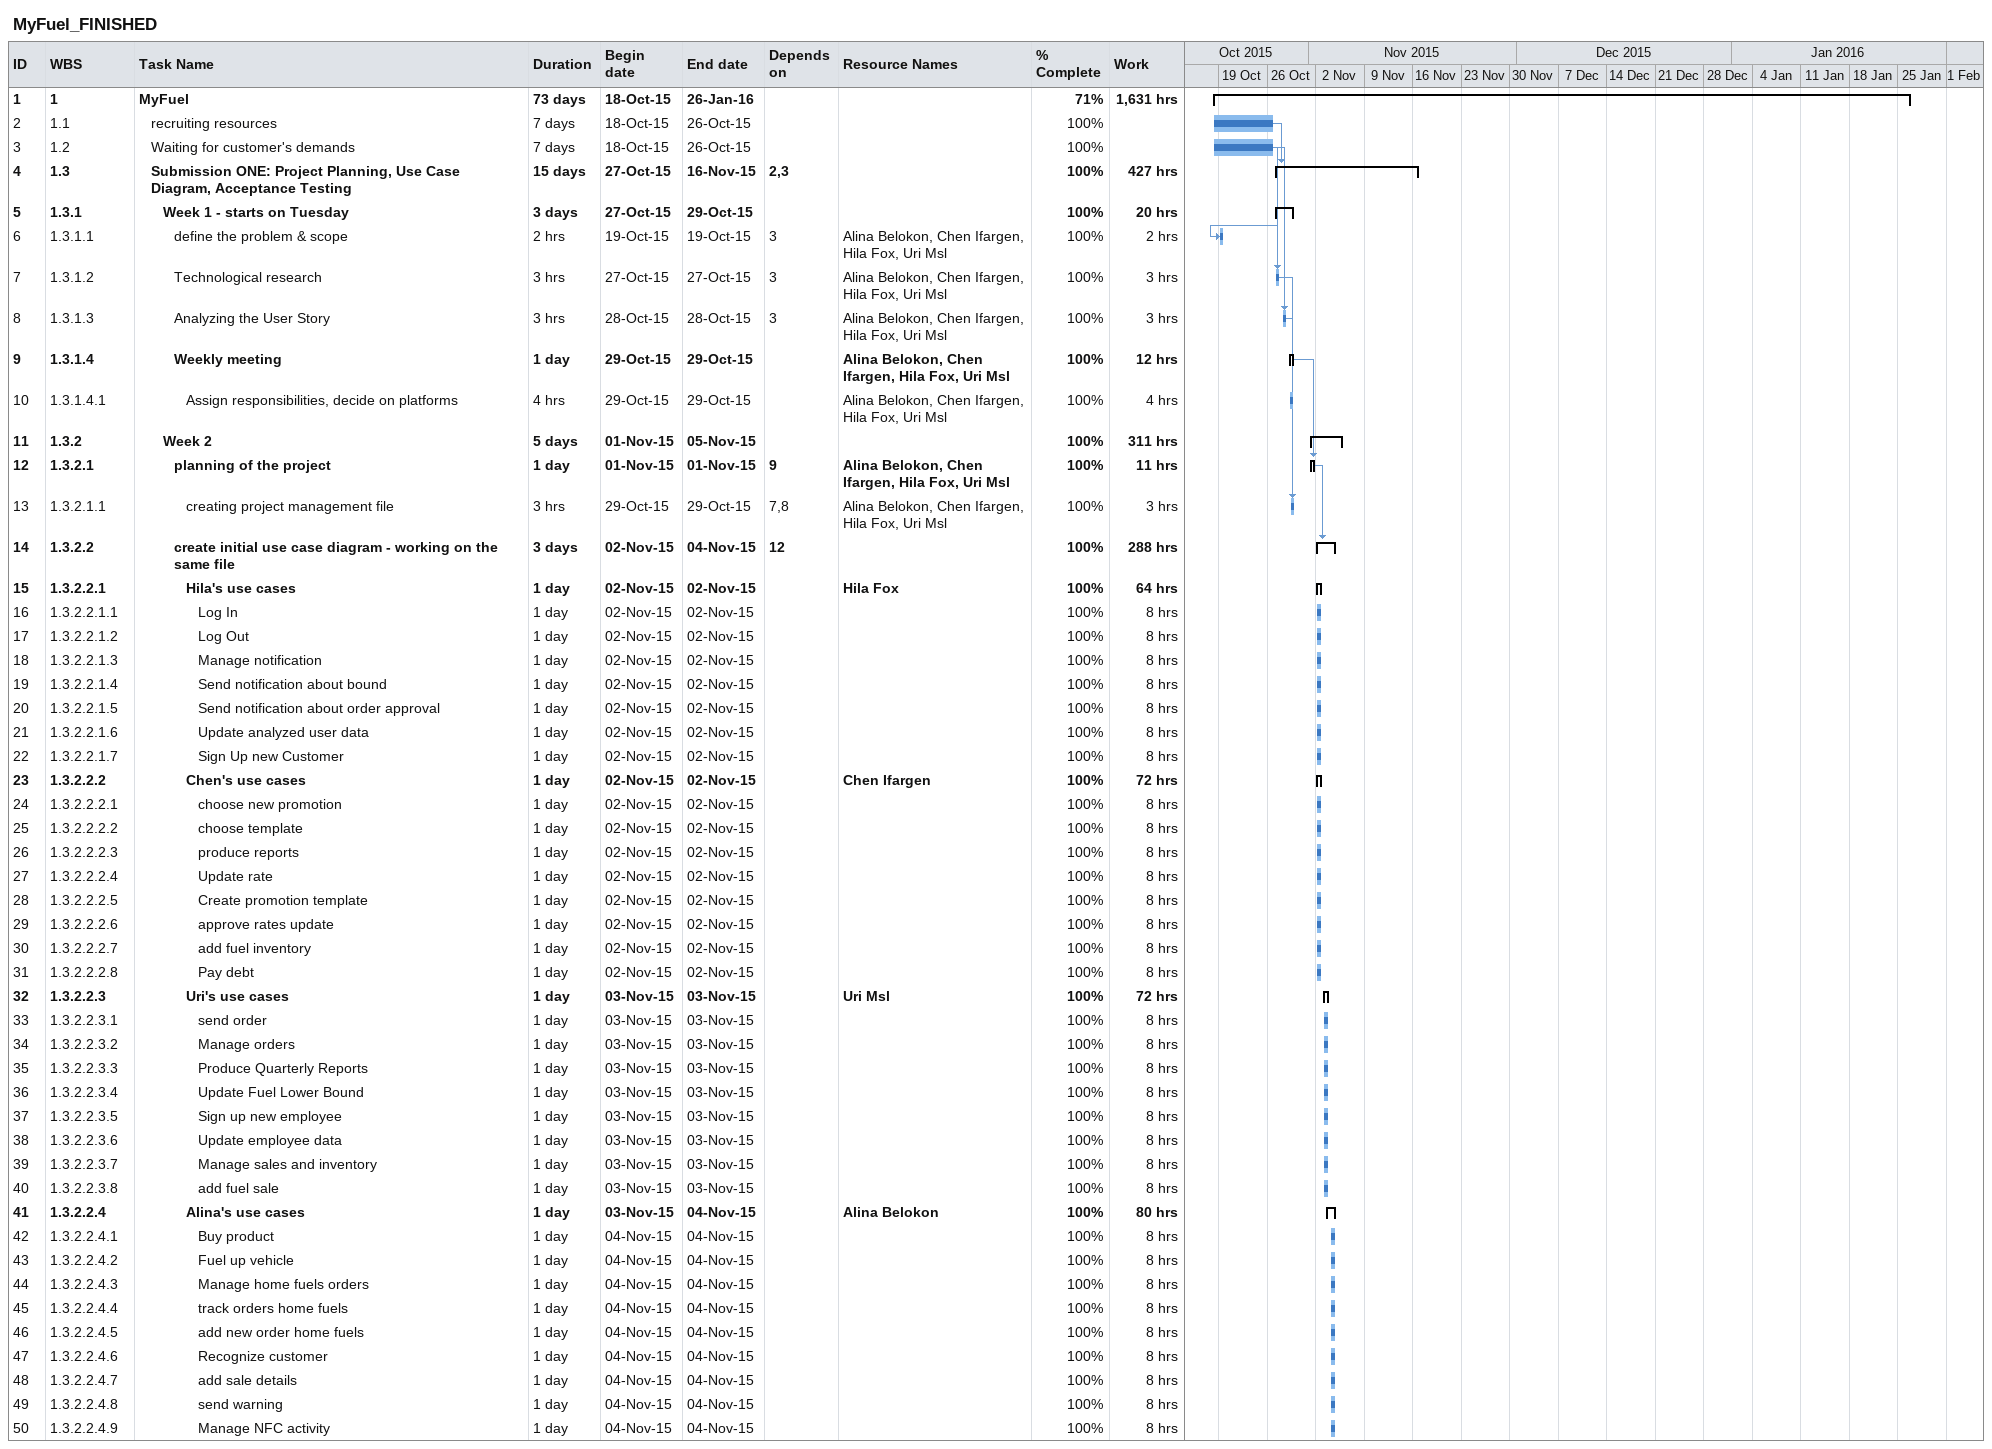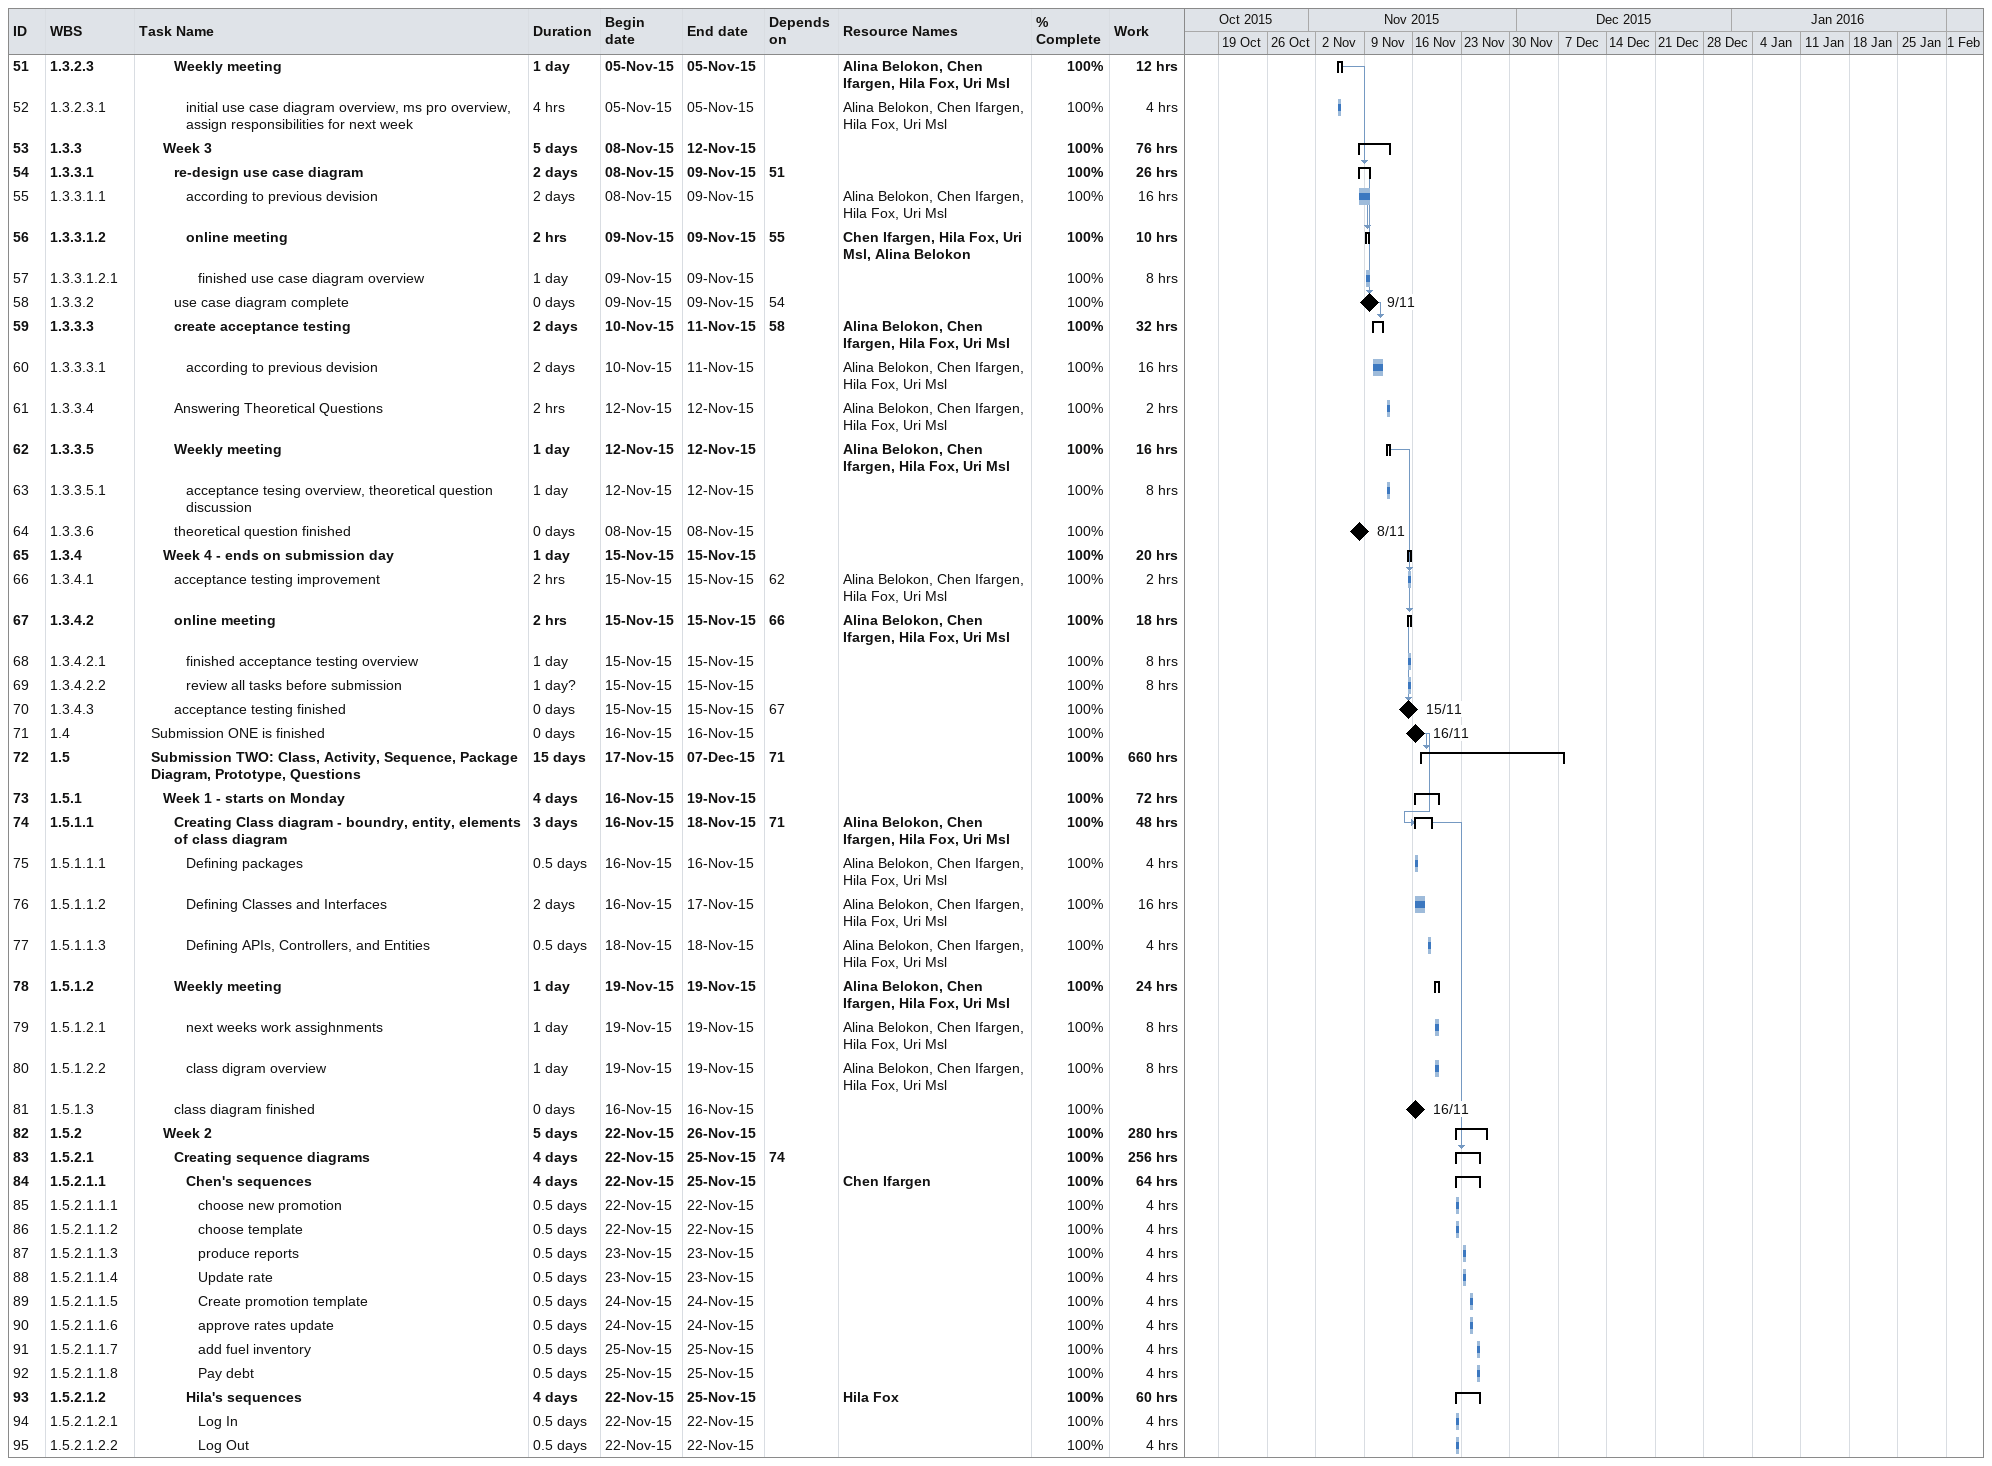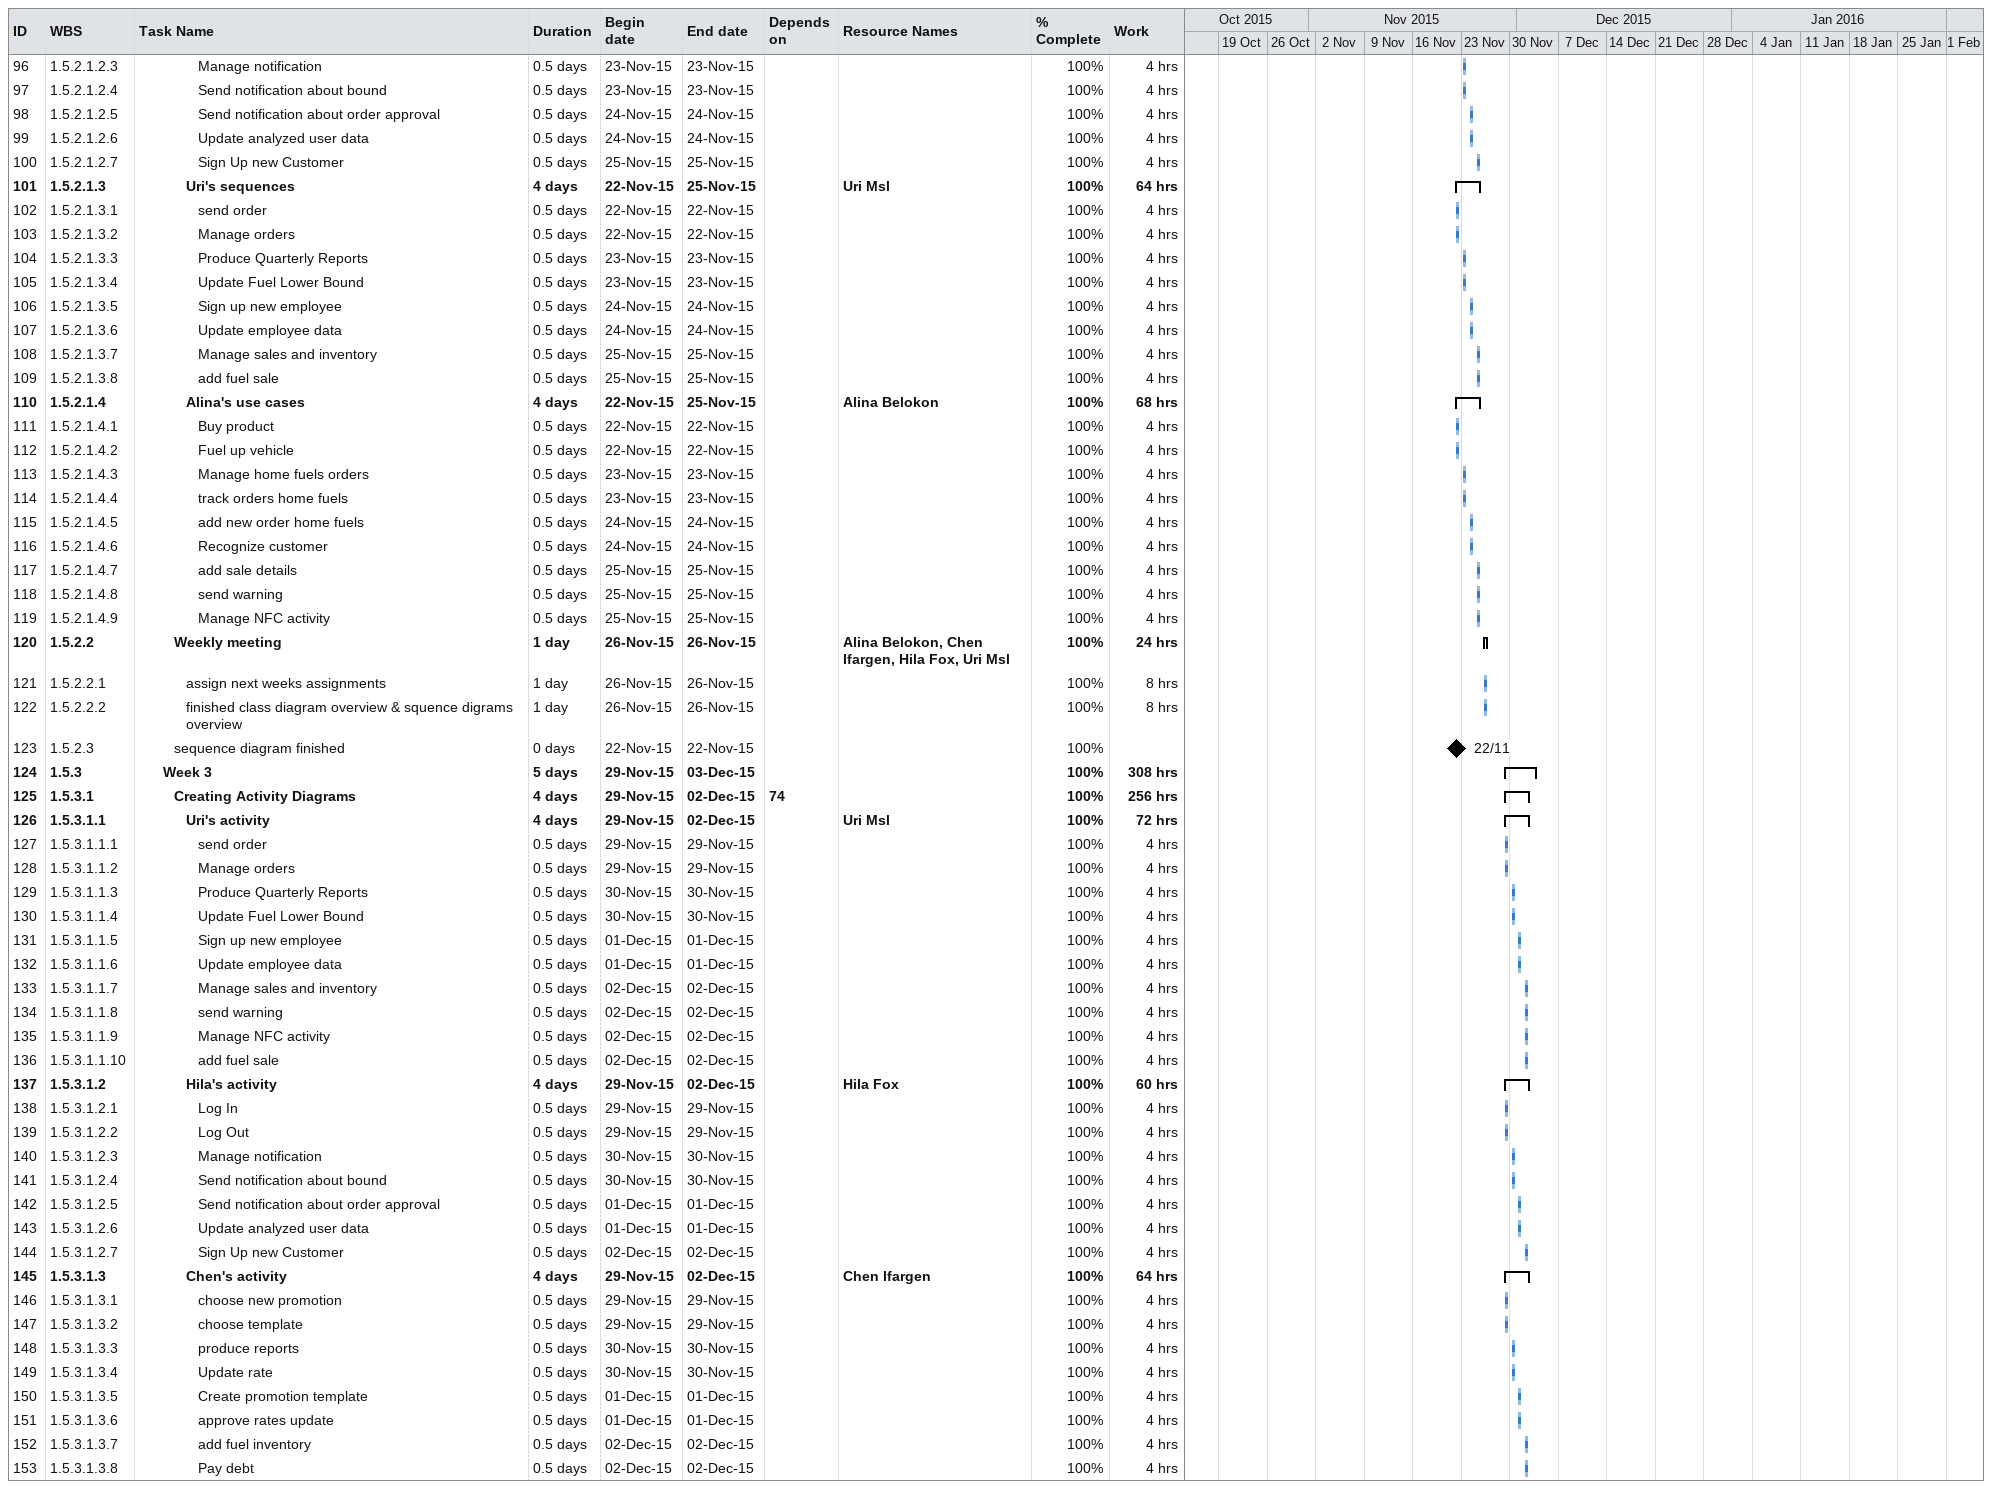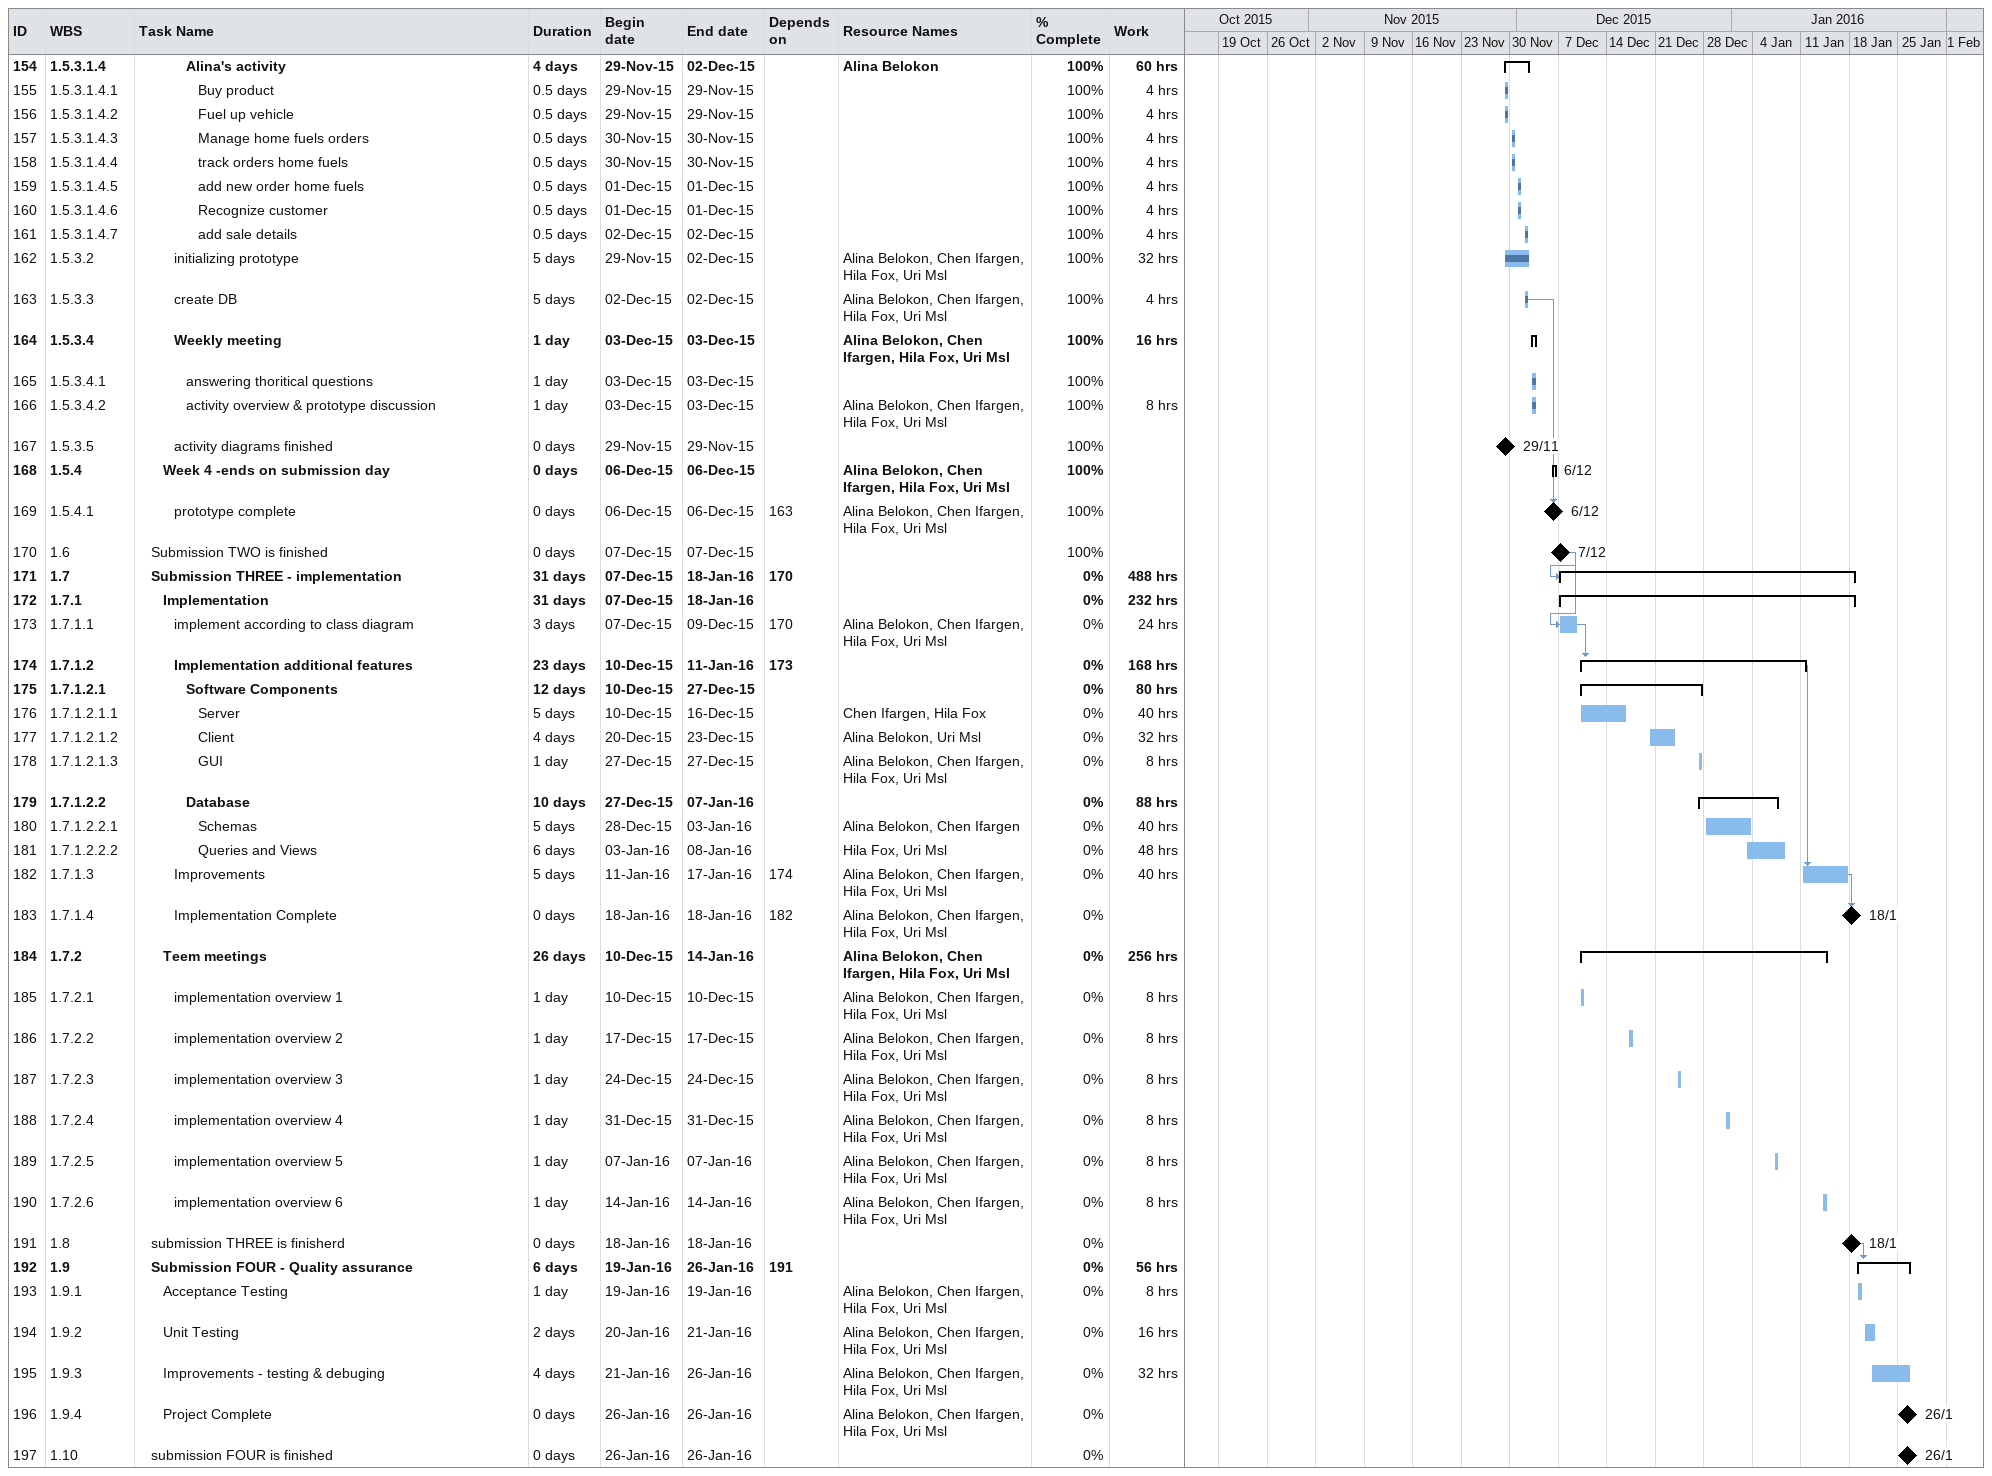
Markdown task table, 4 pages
MyFuel_FINISHED

| ID | WBS | Task | Duration | Start | Finish | Predecessors | Resources | % complete | Work (h) |
|---|---|---|---|---|---|---|---|---|---|
| 1 | 1 | **MyFuel** | 73d | 2015-10-18 | 2016-01-26 |  |  | 71 | 1631 |
| 2 | 1.1 | recruiting resources | 7d | 2015-10-18 | 2015-10-26 |  |  | 100 |  |
| 3 | 1.2 | Waiting for customer's demands | 7d | 2015-10-18 | 2015-10-26 |  |  | 100 |  |
| 4 | 1.3 | **Submission ONE: Project Planning, Use Case Diagram, Acceptance Testing** | 15d | 2015-10-27 | 2015-11-16 | 2, 3 |  | 100 | 427 |
| 5 | 1.3.1 | **Week 1 - starts on Tuesday** | 3d | 2015-10-27 | 2015-10-29 |  |  | 100 | 20 |
| 6 | 1.3.1.1 | define the problem & scope | 2h | 2015-10-19 | 2015-10-19 | 3 | Alina Belokon, Chen Ifargen, Hila Fox, Uri Msl | 100 | 2 |
| 7 | 1.3.1.2 | Technological research | 3h | 2015-10-27 | 2015-10-27 | 3 | Alina Belokon, Chen Ifargen, Hila Fox, Uri Msl | 100 | 3 |
| 8 | 1.3.1.3 | Analyzing the User Story | 3h | 2015-10-28 | 2015-10-28 | 3 | Alina Belokon, Chen Ifargen, Hila Fox, Uri Msl | 100 | 3 |
| 9 | 1.3.1.4 | **Weekly meeting** | 1d | 2015-10-29 | 2015-10-29 |  | Alina Belokon, Chen Ifargen, Hila Fox, Uri Msl | 100 | 12 |
| 10 | 1.3.1.4.1 | Assign responsibilities, decide on platforms | 4h | 2015-10-29 | 2015-10-29 |  | Alina Belokon, Chen Ifargen, Hila Fox, Uri Msl | 100 | 4 |
| 11 | 1.3.2 | **Week 2** | 5d | 2015-11-01 | 2015-11-05 |  |  | 100 | 311 |
| 12 | 1.3.2.1 | **planning of the project** | 1d | 2015-11-01 | 2015-11-01 | 9 | Alina Belokon, Chen Ifargen, Hila Fox, Uri Msl | 100 | 11 |
| 13 | 1.3.2.1.1 | creating project management file | 3h | 2015-10-29 | 2015-10-29 | 7, 8 | Alina Belokon, Chen Ifargen, Hila Fox, Uri Msl | 100 | 3 |
| 14 | 1.3.2.2 | **create initial use case diagram - working on the same file** | 3d | 2015-11-02 | 2015-11-04 | 12 |  | 100 | 288 |
| 15 | 1.3.2.2.1 | **Hila's use cases** | 1d | 2015-11-02 | 2015-11-02 |  | Hila Fox | 100 | 64 |
| 16 | 1.3.2.2.1.1 | Log In | 1d | 2015-11-02 | 2015-11-02 |  |  | 100 | 8 |
| 17 | 1.3.2.2.1.2 | Log Out | 1d | 2015-11-02 | 2015-11-02 |  |  | 100 | 8 |
| 18 | 1.3.2.2.1.3 | Manage notification | 1d | 2015-11-02 | 2015-11-02 |  |  | 100 | 8 |
| 19 | 1.3.2.2.1.4 | Send notification about bound | 1d | 2015-11-02 | 2015-11-02 |  |  | 100 | 8 |
| 20 | 1.3.2.2.1.5 | Send notification about order approval | 1d | 2015-11-02 | 2015-11-02 |  |  | 100 | 8 |
| 21 | 1.3.2.2.1.6 | Update analyzed user data | 1d | 2015-11-02 | 2015-11-02 |  |  | 100 | 8 |
| 22 | 1.3.2.2.1.7 | Sign Up new Customer | 1d | 2015-11-02 | 2015-11-02 |  |  | 100 | 8 |
| 23 | 1.3.2.2.2 | **Chen's use cases** | 1d | 2015-11-02 | 2015-11-02 |  | Chen Ifargen | 100 | 72 |
| 24 | 1.3.2.2.2.1 | choose new promotion | 1d | 2015-11-02 | 2015-11-02 |  |  | 100 | 8 |
| 25 | 1.3.2.2.2.2 | choose template | 1d | 2015-11-02 | 2015-11-02 |  |  | 100 | 8 |
| 26 | 1.3.2.2.2.3 | produce reports | 1d | 2015-11-02 | 2015-11-02 |  |  | 100 | 8 |
| 27 | 1.3.2.2.2.4 | Update rate | 1d | 2015-11-02 | 2015-11-02 |  |  | 100 | 8 |
| 28 | 1.3.2.2.2.5 | Create promotion template | 1d | 2015-11-02 | 2015-11-02 |  |  | 100 | 8 |
| 29 | 1.3.2.2.2.6 | approve rates update | 1d | 2015-11-02 | 2015-11-02 |  |  | 100 | 8 |
| 30 | 1.3.2.2.2.7 | add fuel inventory | 1d | 2015-11-02 | 2015-11-02 |  |  | 100 | 8 |
| 31 | 1.3.2.2.2.8 | Pay debt | 1d | 2015-11-02 | 2015-11-02 |  |  | 100 | 8 |
| 32 | 1.3.2.2.3 | **Uri's use cases** | 1d | 2015-11-03 | 2015-11-03 |  | Uri Msl | 100 | 72 |
| 33 | 1.3.2.2.3.1 | send order | 1d | 2015-11-03 | 2015-11-03 |  |  | 100 | 8 |
| 34 | 1.3.2.2.3.2 | Manage orders | 1d | 2015-11-03 | 2015-11-03 |  |  | 100 | 8 |
| 35 | 1.3.2.2.3.3 | Produce Quarterly Reports | 1d | 2015-11-03 | 2015-11-03 |  |  | 100 | 8 |
| 36 | 1.3.2.2.3.4 | Update Fuel Lower Bound | 1d | 2015-11-03 | 2015-11-03 |  |  | 100 | 8 |
| 37 | 1.3.2.2.3.5 | Sign up new employee | 1d | 2015-11-03 | 2015-11-03 |  |  | 100 | 8 |
| 38 | 1.3.2.2.3.6 | Update employee data | 1d | 2015-11-03 | 2015-11-03 |  |  | 100 | 8 |
| 39 | 1.3.2.2.3.7 | Manage sales and inventory | 1d | 2015-11-03 | 2015-11-03 |  |  | 100 | 8 |
| 40 | 1.3.2.2.3.8 | add fuel sale | 1d | 2015-11-03 | 2015-11-03 |  |  | 100 | 8 |
| 41 | 1.3.2.2.4 | **Alina's use cases** | 1d | 2015-11-03 | 2015-11-04 |  | Alina Belokon | 100 | 80 |
| 42 | 1.3.2.2.4.1 | Buy product | 1d | 2015-11-04 | 2015-11-04 |  |  | 100 | 8 |
| 43 | 1.3.2.2.4.2 | Fuel up vehicle | 1d | 2015-11-04 | 2015-11-04 |  |  | 100 | 8 |
| 44 | 1.3.2.2.4.3 | Manage home fuels orders | 1d | 2015-11-04 | 2015-11-04 |  |  | 100 | 8 |
| 45 | 1.3.2.2.4.4 | track orders home fuels | 1d | 2015-11-04 | 2015-11-04 |  |  | 100 | 8 |
| 46 | 1.3.2.2.4.5 | add new order home fuels | 1d | 2015-11-04 | 2015-11-04 |  |  | 100 | 8 |
| 47 | 1.3.2.2.4.6 | Recognize customer | 1d | 2015-11-04 | 2015-11-04 |  |  | 100 | 8 |
| 48 | 1.3.2.2.4.7 | add sale details | 1d | 2015-11-04 | 2015-11-04 |  |  | 100 | 8 |
| 49 | 1.3.2.2.4.8 | send warning | 1d | 2015-11-04 | 2015-11-04 |  |  | 100 | 8 |
| 50 | 1.3.2.2.4.9 | Manage NFC activity | 1d | 2015-11-04 | 2015-11-04 |  |  | 100 | 8 |
| 51 | 1.3.2.3 | **Weekly meeting** | 1d | 2015-11-05 | 2015-11-05 |  | Alina Belokon, Chen Ifargen, Hila Fox, Uri Msl | 100 | 12 |
| 52 | 1.3.2.3.1 | initial use case diagram overview, ms pro overview, assign responsibilities for next week | 4h | 2015-11-05 | 2015-11-05 |  | Alina Belokon, Chen Ifargen, Hila Fox, Uri Msl | 100 | 4 |
| 53 | 1.3.3 | **Week 3** | 5d | 2015-11-08 | 2015-11-12 |  |  | 100 | 76 |
| 54 | 1.3.3.1 | **re-design use case diagram** | 2d | 2015-11-08 | 2015-11-09 | 51 |  | 100 | 26 |
| 55 | 1.3.3.1.1 | according to previous devision | 2d | 2015-11-08 | 2015-11-09 |  | Alina Belokon, Chen Ifargen, Hila Fox, Uri Msl | 100 | 16 |
| 56 | 1.3.3.1.2 | **online meeting** | 2h | 2015-11-09 | 2015-11-09 | 55 | Chen Ifargen, Hila Fox, Uri Msl, Alina Belokon | 100 | 10 |
| 57 | 1.3.3.1.2.1 | finished use case diagram overview | 1d | 2015-11-09 | 2015-11-09 |  |  | 100 | 8 |
| 58 | 1.3.3.2 | use case diagram complete | 0d | 2015-11-09 | 2015-11-09 | 54 |  | 100 |  |
| 59 | 1.3.3.3 | **create acceptance testing** | 2d | 2015-11-10 | 2015-11-11 | 58 | Alina Belokon, Chen Ifargen, Hila Fox, Uri Msl | 100 | 32 |
| 60 | 1.3.3.3.1 | according to previous devision | 2d | 2015-11-10 | 2015-11-11 |  | Alina Belokon, Chen Ifargen, Hila Fox, Uri Msl | 100 | 16 |
| 61 | 1.3.3.4 | Answering Theoretical Questions | 2h | 2015-11-12 | 2015-11-12 |  | Alina Belokon, Chen Ifargen, Hila Fox, Uri Msl | 100 | 2 |
| 62 | 1.3.3.5 | **Weekly meeting** | 1d | 2015-11-12 | 2015-11-12 |  | Alina Belokon, Chen Ifargen, Hila Fox, Uri Msl | 100 | 16 |
| 63 | 1.3.3.5.1 | acceptance tesing overview, theoretical question discussion | 1d | 2015-11-12 | 2015-11-12 |  |  | 100 | 8 |
| 64 | 1.3.3.6 | theoretical question finished | 0d | 2015-11-08 | 2015-11-08 |  |  | 100 |  |
| 65 | 1.3.4 | **Week 4 - ends on submission day** | 1d | 2015-11-15 | 2015-11-15 |  |  | 100 | 20 |
| 66 | 1.3.4.1 | acceptance testing improvement | 2h | 2015-11-15 | 2015-11-15 | 62 | Alina Belokon, Chen Ifargen, Hila Fox, Uri Msl | 100 | 2 |
| 67 | 1.3.4.2 | **online meeting** | 2h | 2015-11-15 | 2015-11-15 | 66 | Alina Belokon, Chen Ifargen, Hila Fox, Uri Msl | 100 | 18 |
| 68 | 1.3.4.2.1 | finished acceptance testing overview | 1d | 2015-11-15 | 2015-11-15 |  |  | 100 | 8 |
| 69 | 1.3.4.2.2 | review all tasks before submission | 1d? | 2015-11-15 | 2015-11-15 |  |  | 100 | 8 |
| 70 | 1.3.4.3 | acceptance testing finished | 0d | 2015-11-15 | 2015-11-15 | 67 |  | 100 |  |
| 71 | 1.4 | Submission ONE is finished | 0d | 2015-11-16 | 2015-11-16 |  |  | 100 |  |
| 72 | 1.5 | **Submission TWO: Class, Activity, Sequence, Package Diagram, Prototype, Questions** | 15d | 2015-11-17 | 2015-12-07 | 71 |  | 100 | 660 |
| 73 | 1.5.1 | **Week 1 - starts on Monday** | 4d | 2015-11-16 | 2015-11-19 |  |  | 100 | 72 |
| 74 | 1.5.1.1 | **Creating Class diagram - boundry, entity, elements of class diagram** | 3d | 2015-11-16 | 2015-11-18 | 71 | Alina Belokon, Chen Ifargen, Hila Fox, Uri Msl | 100 | 48 |
| 75 | 1.5.1.1.1 | Defining packages | 0.5d | 2015-11-16 | 2015-11-16 |  | Alina Belokon, Chen Ifargen, Hila Fox, Uri Msl | 100 | 4 |
| 76 | 1.5.1.1.2 | Defining Classes and Interfaces | 2d | 2015-11-16 | 2015-11-17 |  | Alina Belokon, Chen Ifargen, Hila Fox, Uri Msl | 100 | 16 |
| 77 | 1.5.1.1.3 | Defining APIs, Controllers, and Entities | 0.5d | 2015-11-18 | 2015-11-18 |  | Alina Belokon, Chen Ifargen, Hila Fox, Uri Msl | 100 | 4 |
| 78 | 1.5.1.2 | **Weekly meeting** | 1d | 2015-11-19 | 2015-11-19 |  | Alina Belokon, Chen Ifargen, Hila Fox, Uri Msl | 100 | 24 |
| 79 | 1.5.1.2.1 | next weeks work assighnments | 1d | 2015-11-19 | 2015-11-19 |  | Alina Belokon, Chen Ifargen, Hila Fox, Uri Msl | 100 | 8 |
| 80 | 1.5.1.2.2 | class digram overview | 1d | 2015-11-19 | 2015-11-19 |  | Alina Belokon, Chen Ifargen, Hila Fox, Uri Msl | 100 | 8 |
| 81 | 1.5.1.3 | class diagram finished | 0d | 2015-11-16 | 2015-11-16 |  |  | 100 |  |
| 82 | 1.5.2 | **Week 2** | 5d | 2015-11-22 | 2015-11-26 |  |  | 100 | 280 |
| 83 | 1.5.2.1 | **Creating sequence diagrams** | 4d | 2015-11-22 | 2015-11-25 | 74 |  | 100 | 256 |
| 84 | 1.5.2.1.1 | **Chen's sequences** | 4d | 2015-11-22 | 2015-11-25 |  | Chen Ifargen | 100 | 64 |
| 85 | 1.5.2.1.1.1 | choose new promotion | 0.5d | 2015-11-22 | 2015-11-22 |  |  | 100 | 4 |
| 86 | 1.5.2.1.1.2 | choose template | 0.5d | 2015-11-22 | 2015-11-22 |  |  | 100 | 4 |
| 87 | 1.5.2.1.1.3 | produce reports | 0.5d | 2015-11-23 | 2015-11-23 |  |  | 100 | 4 |
| 88 | 1.5.2.1.1.4 | Update rate | 0.5d | 2015-11-23 | 2015-11-23 |  |  | 100 | 4 |
| 89 | 1.5.2.1.1.5 | Create promotion template | 0.5d | 2015-11-24 | 2015-11-24 |  |  | 100 | 4 |
| 90 | 1.5.2.1.1.6 | approve rates update | 0.5d | 2015-11-24 | 2015-11-24 |  |  | 100 | 4 |
| 91 | 1.5.2.1.1.7 | add fuel inventory | 0.5d | 2015-11-25 | 2015-11-25 |  |  | 100 | 4 |
| 92 | 1.5.2.1.1.8 | Pay debt | 0.5d | 2015-11-25 | 2015-11-25 |  |  | 100 | 4 |
| 93 | 1.5.2.1.2 | **Hila's sequences** | 4d | 2015-11-22 | 2015-11-25 |  | Hila Fox | 100 | 60 |
| 94 | 1.5.2.1.2.1 | Log In | 0.5d | 2015-11-22 | 2015-11-22 |  |  | 100 | 4 |
| 95 | 1.5.2.1.2.2 | Log Out | 0.5d | 2015-11-22 | 2015-11-22 |  |  | 100 | 4 |
| 96 | 1.5.2.1.2.3 | Manage notification | 0.5d | 2015-11-23 | 2015-11-23 |  |  | 100 | 4 |
| 97 | 1.5.2.1.2.4 | Send notification about bound | 0.5d | 2015-11-23 | 2015-11-23 |  |  | 100 | 4 |
| 98 | 1.5.2.1.2.5 | Send notification about order approval | 0.5d | 2015-11-24 | 2015-11-24 |  |  | 100 | 4 |
| 99 | 1.5.2.1.2.6 | Update analyzed user data | 0.5d | 2015-11-24 | 2015-11-24 |  |  | 100 | 4 |
| 100 | 1.5.2.1.2.7 | Sign Up new Customer | 0.5d | 2015-11-25 | 2015-11-25 |  |  | 100 | 4 |
| 101 | 1.5.2.1.3 | **Uri's sequences** | 4d | 2015-11-22 | 2015-11-25 |  | Uri Msl | 100 | 64 |
| 102 | 1.5.2.1.3.1 | send order | 0.5d | 2015-11-22 | 2015-11-22 |  |  | 100 | 4 |
| 103 | 1.5.2.1.3.2 | Manage orders | 0.5d | 2015-11-22 | 2015-11-22 |  |  | 100 | 4 |
| 104 | 1.5.2.1.3.3 | Produce Quarterly Reports | 0.5d | 2015-11-23 | 2015-11-23 |  |  | 100 | 4 |
| 105 | 1.5.2.1.3.4 | Update Fuel Lower Bound | 0.5d | 2015-11-23 | 2015-11-23 |  |  | 100 | 4 |
| 106 | 1.5.2.1.3.5 | Sign up new employee | 0.5d | 2015-11-24 | 2015-11-24 |  |  | 100 | 4 |
| 107 | 1.5.2.1.3.6 | Update employee data | 0.5d | 2015-11-24 | 2015-11-24 |  |  | 100 | 4 |
| 108 | 1.5.2.1.3.7 | Manage sales and inventory | 0.5d | 2015-11-25 | 2015-11-25 |  |  | 100 | 4 |
| 109 | 1.5.2.1.3.8 | add fuel sale | 0.5d | 2015-11-25 | 2015-11-25 |  |  | 100 | 4 |
| 110 | 1.5.2.1.4 | **Alina's use cases** | 4d | 2015-11-22 | 2015-11-25 |  | Alina Belokon | 100 | 68 |
| 111 | 1.5.2.1.4.1 | Buy product | 0.5d | 2015-11-22 | 2015-11-22 |  |  | 100 | 4 |
| 112 | 1.5.2.1.4.2 | Fuel up vehicle | 0.5d | 2015-11-22 | 2015-11-22 |  |  | 100 | 4 |
| 113 | 1.5.2.1.4.3 | Manage home fuels orders | 0.5d | 2015-11-23 | 2015-11-23 |  |  | 100 | 4 |
| 114 | 1.5.2.1.4.4 | track orders home fuels | 0.5d | 2015-11-23 | 2015-11-23 |  |  | 100 | 4 |
| 115 | 1.5.2.1.4.5 | add new order home fuels | 0.5d | 2015-11-24 | 2015-11-24 |  |  | 100 | 4 |
| 116 | 1.5.2.1.4.6 | Recognize customer | 0.5d | 2015-11-24 | 2015-11-24 |  |  | 100 | 4 |
| 117 | 1.5.2.1.4.7 | add sale details | 0.5d | 2015-11-25 | 2015-11-25 |  |  | 100 | 4 |
| 118 | 1.5.2.1.4.8 | send warning | 0.5d | 2015-11-25 | 2015-11-25 |  |  | 100 | 4 |
| 119 | 1.5.2.1.4.9 | Manage NFC activity | 0.5d | 2015-11-25 | 2015-11-25 |  |  | 100 | 4 |
| 120 | 1.5.2.2 | **Weekly meeting** | 1d | 2015-11-26 | 2015-11-26 |  | Alina Belokon, Chen Ifargen, Hila Fox, Uri Msl | 100 | 24 |
| 121 | 1.5.2.2.1 | assign next weeks assignments | 1d | 2015-11-26 | 2015-11-26 |  |  | 100 | 8 |
| 122 | 1.5.2.2.2 | finished class diagram overview & squence digrams overview | 1d | 2015-11-26 | 2015-11-26 |  |  | 100 | 8 |
| 123 | 1.5.2.3 | sequence diagram finished | 0d | 2015-11-22 | 2015-11-22 |  |  | 100 |  |
| 124 | 1.5.3 | **Week 3** | 5d | 2015-11-29 | 2015-12-03 |  |  | 100 | 308 |
| 125 | 1.5.3.1 | **Creating Activity Diagrams** | 4d | 2015-11-29 | 2015-12-02 | 74 |  | 100 | 256 |
| 126 | 1.5.3.1.1 | **Uri's activity** | 4d | 2015-11-29 | 2015-12-02 |  | Uri Msl | 100 | 72 |
| 127 | 1.5.3.1.1.1 | send order | 0.5d | 2015-11-29 | 2015-11-29 |  |  | 100 | 4 |
| 128 | 1.5.3.1.1.2 | Manage orders | 0.5d | 2015-11-29 | 2015-11-29 |  |  | 100 | 4 |
| 129 | 1.5.3.1.1.3 | Produce Quarterly Reports | 0.5d | 2015-11-30 | 2015-11-30 |  |  | 100 | 4 |
| 130 | 1.5.3.1.1.4 | Update Fuel Lower Bound | 0.5d | 2015-11-30 | 2015-11-30 |  |  | 100 | 4 |
| 131 | 1.5.3.1.1.5 | Sign up new employee | 0.5d | 2015-12-01 | 2015-12-01 |  |  | 100 | 4 |
| 132 | 1.5.3.1.1.6 | Update employee data | 0.5d | 2015-12-01 | 2015-12-01 |  |  | 100 | 4 |
| 133 | 1.5.3.1.1.7 | Manage sales and inventory | 0.5d | 2015-12-02 | 2015-12-02 |  |  | 100 | 4 |
| 134 | 1.5.3.1.1.8 | send warning | 0.5d | 2015-12-02 | 2015-12-02 |  |  | 100 | 4 |
| 135 | 1.5.3.1.1.9 | Manage NFC activity | 0.5d | 2015-12-02 | 2015-12-02 |  |  | 100 | 4 |
| 136 | 1.5.3.1.1.10 | add fuel sale | 0.5d | 2015-12-02 | 2015-12-02 |  |  | 100 | 4 |
| 137 | 1.5.3.1.2 | **Hila's activity** | 4d | 2015-11-29 | 2015-12-02 |  | Hila Fox | 100 | 60 |
| 138 | 1.5.3.1.2.1 | Log In | 0.5d | 2015-11-29 | 2015-11-29 |  |  | 100 | 4 |
| 139 | 1.5.3.1.2.2 | Log Out | 0.5d | 2015-11-29 | 2015-11-29 |  |  | 100 | 4 |
| 140 | 1.5.3.1.2.3 | Manage notification | 0.5d | 2015-11-30 | 2015-11-30 |  |  | 100 | 4 |
| 141 | 1.5.3.1.2.4 | Send notification about bound | 0.5d | 2015-11-30 | 2015-11-30 |  |  | 100 | 4 |
| 142 | 1.5.3.1.2.5 | Send notification about order approval | 0.5d | 2015-12-01 | 2015-12-01 |  |  | 100 | 4 |
| 143 | 1.5.3.1.2.6 | Update analyzed user data | 0.5d | 2015-12-01 | 2015-12-01 |  |  | 100 | 4 |
| 144 | 1.5.3.1.2.7 | Sign Up new Customer | 0.5d | 2015-12-02 | 2015-12-02 |  |  | 100 | 4 |
| 145 | 1.5.3.1.3 | **Chen's activity** | 4d | 2015-11-29 | 2015-12-02 |  | Chen Ifargen | 100 | 64 |
| 146 | 1.5.3.1.3.1 | choose new promotion | 0.5d | 2015-11-29 | 2015-11-29 |  |  | 100 | 4 |
| 147 | 1.5.3.1.3.2 | choose template | 0.5d | 2015-11-29 | 2015-11-29 |  |  | 100 | 4 |
| 148 | 1.5.3.1.3.3 | produce reports | 0.5d | 2015-11-30 | 2015-11-30 |  |  | 100 | 4 |
| 149 | 1.5.3.1.3.4 | Update rate | 0.5d | 2015-11-30 | 2015-11-30 |  |  | 100 | 4 |
| 150 | 1.5.3.1.3.5 | Create promotion template | 0.5d | 2015-12-01 | 2015-12-01 |  |  | 100 | 4 |
| 151 | 1.5.3.1.3.6 | approve rates update | 0.5d | 2015-12-01 | 2015-12-01 |  |  | 100 | 4 |
| 152 | 1.5.3.1.3.7 | add fuel inventory | 0.5d | 2015-12-02 | 2015-12-02 |  |  | 100 | 4 |
| 153 | 1.5.3.1.3.8 | Pay debt | 0.5d | 2015-12-02 | 2015-12-02 |  |  | 100 | 4 |
| 154 | 1.5.3.1.4 | **Alina's activity** | 4d | 2015-11-29 | 2015-12-02 |  | Alina Belokon | 100 | 60 |
| 155 | 1.5.3.1.4.1 | Buy product | 0.5d | 2015-11-29 | 2015-11-29 |  |  | 100 | 4 |
| 156 | 1.5.3.1.4.2 | Fuel up vehicle | 0.5d | 2015-11-29 | 2015-11-29 |  |  | 100 | 4 |
| 157 | 1.5.3.1.4.3 | Manage home fuels orders | 0.5d | 2015-11-30 | 2015-11-30 |  |  | 100 | 4 |
| 158 | 1.5.3.1.4.4 | track orders home fuels | 0.5d | 2015-11-30 | 2015-11-30 |  |  | 100 | 4 |
| 159 | 1.5.3.1.4.5 | add new order home fuels | 0.5d | 2015-12-01 | 2015-12-01 |  |  | 100 | 4 |
| 160 | 1.5.3.1.4.6 | Recognize customer | 0.5d | 2015-12-01 | 2015-12-01 |  |  | 100 | 4 |
| 161 | 1.5.3.1.4.7 | add sale details | 0.5d | 2015-12-02 | 2015-12-02 |  |  | 100 | 4 |
| 162 | 1.5.3.2 | initializing prototype | 5d | 2015-11-29 | 2015-12-02 |  | Alina Belokon, Chen Ifargen, Hila Fox, Uri Msl | 100 | 32 |
| 163 | 1.5.3.3 | create DB | 5d | 2015-12-02 | 2015-12-02 |  | Alina Belokon, Chen Ifargen, Hila Fox, Uri Msl | 100 | 4 |
| 164 | 1.5.3.4 | **Weekly meeting** | 1d | 2015-12-03 | 2015-12-03 |  | Alina Belokon, Chen Ifargen, Hila Fox, Uri Msl | 100 | 16 |
| 165 | 1.5.3.4.1 | answering thoritical questions | 1d | 2015-12-03 | 2015-12-03 |  |  | 100 |  |
| 166 | 1.5.3.4.2 | activity overview & prototype discussion | 1d | 2015-12-03 | 2015-12-03 |  | Alina Belokon, Chen Ifargen, Hila Fox, Uri Msl | 100 | 8 |
| 167 | 1.5.3.5 | activity diagrams finished | 0d | 2015-11-29 | 2015-11-29 |  |  | 100 |  |
| 168 | 1.5.4 | **Week 4 -ends on submission day** | 0d | 2015-12-06 | 2015-12-06 |  | Alina Belokon, Chen Ifargen, Hila Fox, Uri Msl | 100 |  |
| 169 | 1.5.4.1 | prototype complete | 0d | 2015-12-06 | 2015-12-06 | 163 | Alina Belokon, Chen Ifargen, Hila Fox, Uri Msl | 100 |  |
| 170 | 1.6 | Submission TWO is finished | 0d | 2015-12-07 | 2015-12-07 |  |  | 100 |  |
| 171 | 1.7 | **Submission THREE - implementation** | 31d | 2015-12-07 | 2016-01-18 | 170 |  | 0 | 488 |
| 172 | 1.7.1 | **Implementation** | 31d | 2015-12-07 | 2016-01-18 |  |  | 0 | 232 |
| 173 | 1.7.1.1 | implement according to class diagram | 3d | 2015-12-07 | 2015-12-09 | 170 | Alina Belokon, Chen Ifargen, Hila Fox, Uri Msl | 0 | 24 |
| 174 | 1.7.1.2 | **Implementation additional features** | 23d | 2015-12-10 | 2016-01-11 | 173 |  | 0 | 168 |
| 175 | 1.7.1.2.1 | **Software Components** | 12d | 2015-12-10 | 2015-12-27 |  |  | 0 | 80 |
| 176 | 1.7.1.2.1.1 | Server | 5d | 2015-12-10 | 2015-12-16 |  | Chen Ifargen, Hila Fox | 0 | 40 |
| 177 | 1.7.1.2.1.2 | Client | 4d | 2015-12-20 | 2015-12-23 |  | Alina Belokon, Uri Msl | 0 | 32 |
| 178 | 1.7.1.2.1.3 | GUI | 1d | 2015-12-27 | 2015-12-27 |  | Alina Belokon, Chen Ifargen, Hila Fox, Uri Msl | 0 | 8 |
| 179 | 1.7.1.2.2 | **Database** | 10d | 2015-12-27 | 2016-01-07 |  |  | 0 | 88 |
| 180 | 1.7.1.2.2.1 | Schemas | 5d | 2015-12-28 | 2016-01-03 |  | Alina Belokon, Chen Ifargen | 0 | 40 |
| 181 | 1.7.1.2.2.2 | Queries and Views | 6d | 2016-01-03 | 2016-01-08 |  | Hila Fox, Uri Msl | 0 | 48 |
| 182 | 1.7.1.3 | Improvements | 5d | 2016-01-11 | 2016-01-17 | 174 | Alina Belokon, Chen Ifargen, Hila Fox, Uri Msl | 0 | 40 |
| 183 | 1.7.1.4 | Implementation Complete | 0d | 2016-01-18 | 2016-01-18 | 182 | Alina Belokon, Chen Ifargen, Hila Fox, Uri Msl | 0 |  |
| 184 | 1.7.2 | **Teem meetings** | 26d | 2015-12-10 | 2016-01-14 |  | Alina Belokon, Chen Ifargen, Hila Fox, Uri Msl | 0 | 256 |
| 185 | 1.7.2.1 | implementation overview 1 | 1d | 2015-12-10 | 2015-12-10 |  | Alina Belokon, Chen Ifargen, Hila Fox, Uri Msl | 0 | 8 |
| 186 | 1.7.2.2 | implementation overview 2 | 1d | 2015-12-17 | 2015-12-17 |  | Alina Belokon, Chen Ifargen, Hila Fox, Uri Msl | 0 | 8 |
| 187 | 1.7.2.3 | implementation overview 3 | 1d | 2015-12-24 | 2015-12-24 |  | Alina Belokon, Chen Ifargen, Hila Fox, Uri Msl | 0 | 8 |
| 188 | 1.7.2.4 | implementation overview 4 | 1d | 2015-12-31 | 2015-12-31 |  | Alina Belokon, Chen Ifargen, Hila Fox, Uri Msl | 0 | 8 |
| 189 | 1.7.2.5 | implementation overview 5 | 1d | 2016-01-07 | 2016-01-07 |  | Alina Belokon, Chen Ifargen, Hila Fox, Uri Msl | 0 | 8 |
| 190 | 1.7.2.6 | implementation overview 6 | 1d | 2016-01-14 | 2016-01-14 |  | Alina Belokon, Chen Ifargen, Hila Fox, Uri Msl | 0 | 8 |
| 191 | 1.8 | submission THREE is finisherd | 0d | 2016-01-18 | 2016-01-18 |  |  | 0 |  |
| 192 | 1.9 | **Submission FOUR - Quality assurance** | 6d | 2016-01-19 | 2016-01-26 | 191 |  | 0 | 56 |
| 193 | 1.9.1 | Acceptance Testing | 1d | 2016-01-19 | 2016-01-19 |  | Alina Belokon, Chen Ifargen, Hila Fox, Uri Msl | 0 | 8 |
| 194 | 1.9.2 | Unit Testing | 2d | 2016-01-20 | 2016-01-21 |  | Alina Belokon, Chen Ifargen, Hila Fox, Uri Msl | 0 | 16 |
| 195 | 1.9.3 | Improvements - testing & debuging | 4d | 2016-01-21 | 2016-01-26 |  | Alina Belokon, Chen Ifargen, Hila Fox, Uri Msl | 0 | 32 |
| 196 | 1.9.4 | Project Complete | 0d | 2016-01-26 | 2016-01-26 |  | Alina Belokon, Chen Ifargen, Hila Fox, Uri Msl | 0 |  |
| 197 | 1.10 | submission FOUR is finished | 0d | 2016-01-26 | 2016-01-26 |  |  | 0 |  |
